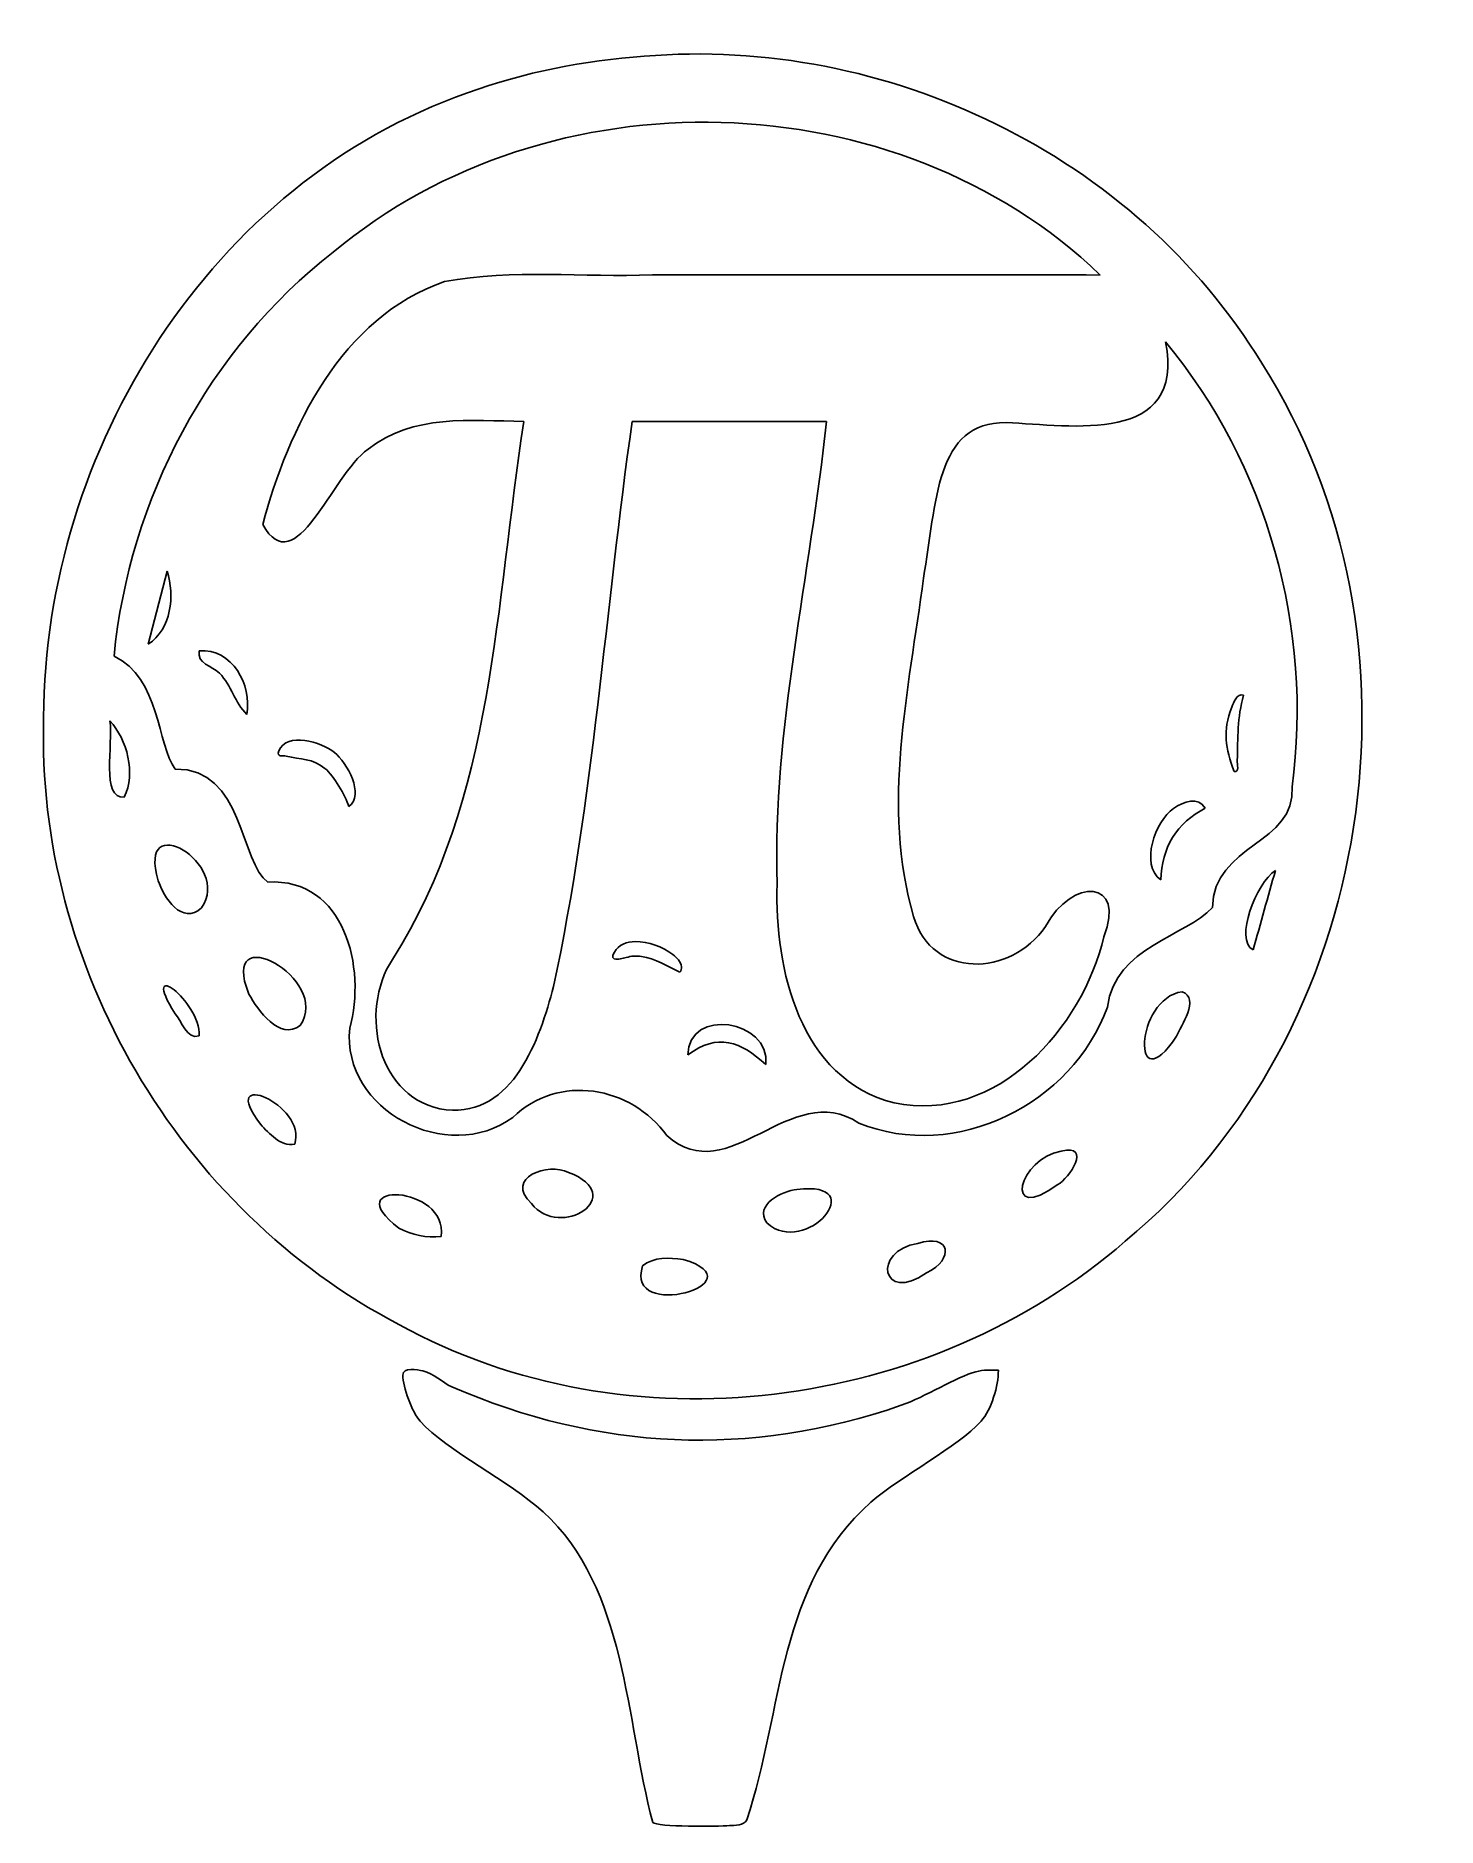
# Model space of a CAD drawing. Extents: x -2 to 438, y 0 to 562.
import ezdxf

# ---------------------------------------------------------------- set-up
doc = ezdxf.new("R2010")
doc.units = 0
doc.layers.get('0').update_dxf_attribs({"linetype": 'CONTINUOUS'})

msp = doc.modelspace()

# ---------------------------------------------------------------- linework, layer by layer
at = {"color": 7}
for points in [[(188.66, 555.92)], [(331.86, 487.21)], [(32.87, 371.21)], [(63.85, 349.21)], [(20.86, 347.21)], [(95.87, 320.22)], [(350.85, 297.21)], [(49.62, 288.45)], [(379.85, 275.21)], [(199.85, 268.21)], [(357.54, 262.08)], [(48.86, 248.22)], [(80.62, 251.46)], [(226.85, 239.21)], [(78.86, 214.21)], [(319.6, 212.01)], [(153.21, 195.56)], [(227.11, 189.45)], [(124.87, 185.22)], [(274.58, 182.99)], [(188.14, 175.95)]]:
    msp.add_lwpolyline(points, close=True, dxfattribs=at)
for points in [[(245.85, 441.23), (184.85, 441.23)], [(32.87, 371.21), (38.85, 394.2)], [(376.85, 355.22), (376.86, 355.21)], [(299.85, 143.21), (299.86, 143.21)]]:
    msp.add_lwpolyline(points, dxfattribs=at)
for points in [[(188.66, 555.92), (264.49293, 562.334495), (342.77908, 524.887394), (382.5644, 459.476831)], [(133.14156, 544.4217), (150.97589, 550.877037), (169.74582, 554.651883), (188.66, 555.92)], [(331.86, 487.21), (267.87588, 548.62848), (158.67958, 551.186916), (90.963795, 494.368606)], [(0.026034, 348.26498), (0.334386, 432.0896), (52.485323, 516.298911), (133.14156, 544.4217)], [(90.963795, 494.368606), (51.711254, 463.893746), (26.909336, 416.74558), (22.12, 367.48)], [(68.815749, 408.83177), (76.868445, 438.79978), (93.422953, 474.048568), (125.94462, 485.162411)], [(125.94462, 485.162411), (147.37897, 489.158706), (169.47869, 486.42273), (191.21884, 487.23)], [(191.21884, 487.23), (238.09511, 487.21667), (285.00434, 487.25666), (331.86, 487.21)], [(352.35, 466.21), (358.57163, 433.53757), (322.80507, 440.03038), (302.27494, 440.83327)], [(392.08411, 326.46327), (398.77913, 375.85975), (384.21905, 427.81068), (352.35, 466.21)], [(382.5644, 459.476831), (437.652, 373.44835), (418.63607, 248.8694), (339.71088, 183.75211)], [(150.86, 441.22), (134.24969, 441.45432), (115.82786, 443.60702), (101.92974, 432.49836)], [(109.54652, 272.22383), (141.72661, 322.58078), (141.80053, 384.12963), (150.86, 441.22)], [(184.85, 441.23), (176.3776, 382.10232), (172.76703, 322.14469), (160.14023, 263.69181)], [(230.34688, 295.82766), (228.9554, 344.85608), (240.81181, 392.75306), (245.85, 441.23)], [(302.27494, 440.83327), (280.03746, 441.24056), (280.45269, 415.66038), (276.31426, 391.94316)], [(101.92974, 432.49836), (90.120504, 424.08945), (79.340857, 390.37873), (68.815749, 408.83177)], [(38.85, 394.2), (41.24, 386.35), (40.13, 376.1), (32.87, 371.21)], [(276.31426, 391.94316), (271.73488, 356.46953), (263.05972, 320.54273), (273.24339, 285.67099)], [(22.12, 367.48), (36.643725, 360.67301), (35.61735, 339.63853), (41.342581, 332.01763)], [(55.25, 362.1), (52.78, 364.55), (48.15, 365.08), (48.86, 369.2)], [(48.86, 369.2), (59.31, 369.85), (65.45, 358.63), (63.85, 349.21)], [(63.85, 349.21), (60.02, 352.73), (59.07, 358.31), (55.25, 362.1)], [(373.14, 351.46), (373.7, 352.86), (374.71, 355.9), (376.85, 355.22)], [(376.86, 355.21), (374.84, 348.17), (375.12, 341.84), (374.86, 334.71)], [(373.87, 331.23), (371.27, 338.62), (370.16, 343.95), (373.14, 351.46)], [(111.54691, 157.60187), (42.426768, 193.68358), (-2.428204, 270.31713), (0.026034, 348.26498)], [(20.86, 347.21), (21.892142, 339.92629), (17.958625, 322.52052), (25.36, 323.22)], [(25.36, 323.22), (29.039964, 330.58177), (26.220171, 341.33254), (20.86, 347.21)], [(73.87, 337.71), (76.38, 343.82), (87.23, 340.54), (91.36, 337.22)], [(76.2, 336.08), (75.18, 336.33), (73.04, 335.7), (73.87, 337.71)], [(41.342581, 332.01763), (62.780494, 332.56156), (61.883765, 302.06111), (70.419082, 296.55406)], [(88.37, 332.23), (84.46, 335.46), (80.72, 334.95), (76.2, 336.08)], [(95.87, 320.22), (94.71, 323.8), (91.26, 329.84), (88.37, 332.23)], [(91.36, 337.22), (95.26, 334.09), (100.94, 323.99), (95.87, 320.22)], [(374.86, 334.71), (374.82, 333.5), (375.61, 330.99), (373.87, 331.23)], [(367.05016, 288.5484), (367.37593, 308.36598), (393.46432, 308.52365), (392.08411, 326.46327)], [(354.9, 319.67), (357.93, 321.79), (362.6, 323.57), (364.84, 319.71)], [(49.62, 288.45), (59.287582, 302.21606), (29.026178, 320.24019), (36.03875, 296.93311)], [(350.85, 297.21), (344.19, 302.05), (349.17, 315.67), (354.9, 319.67)], [(364.84, 319.71), (355.9, 315.27), (351.07, 307.18), (350.85, 297.21)], [(314.65277, 282.55402), (323.04138, 298.2738), (340.05748, 297.20075), (333.00816, 279.37801)], [(386.85, 300.21), (380.90095, 296.12298), (373.80983, 278.56559), (379.85, 275.21)], [(379.85, 275.21), (382.18333, 283.54333), (384.51667, 291.87667), (386.85, 300.21)], [(36.03875, 296.93311), (37.536354, 291.88082), (43.61541, 282.65982), (49.62, 288.45)], [(70.419082, 296.55406), (94.725349, 297.7156), (101.33643, 269.55188), (96.170937, 250.66625)], [(267.12198, 227.14226), (237.45692, 234.75256), (229.58044, 269.19877), (230.34688, 295.82766)], [(334.07611, 257.2452), (336.62788, 276.44498), (358.7807, 279.31362), (367.05016, 288.5484)], [(80.62, 251.46), (90.649738, 266.29395), (54.612326, 285.63841), (64.489922, 261.32523)], [(273.24339, 285.67099), (278.96091, 266.09207), (303.68791, 266.65115), (314.65277, 282.55402)], [(179.26043, 274.5504), (180.54342, 276.83448), (183.27089, 277.88132), (185.79006, 277.85398)], [(185.79006, 277.85398), (190.06081, 277.87478), (194.2553, 276.28182), (197.65461, 273.74337)], [(333.00816, 279.37801), (326.1879, 250.61246), (299.53102, 220.59541), (267.12198, 227.14226)], [(48.86, 248.22), (49.301372, 259.10078), (29.912926, 273.55564), (41.2975, 255.14)], [(126.43264, 224.97598), (104.88222, 227.81773), (98.876245, 255.89047), (109.54652, 272.22383)], [(179.22483, 272.43843), (178.39877, 272.90786), (178.85867, 273.94517), (179.26043, 274.5504)], [(182.99213, 272.81824), (181.76711, 272.51793), (180.48955, 272.1825), (179.22483, 272.43843)], [(187.74379, 273.12871), (186.1619, 273.41364), (184.52123, 273.31602), (182.99213, 272.81824)], [(199.85, 268.21), (195.96669, 270.16827), (192.12793, 272.51845), (187.74379, 273.12871)], [(197.65461, 273.74337), (198.86434, 272.76569), (200.0913, 271.52801), (200.32325, 269.92266)], [(200.32325, 269.92266), (200.37435, 269.32148), (200.23465, 268.6859), (199.85, 268.21)], [(64.489922, 261.32523), (67.220985, 256.29027), (74.168908, 246.62), (80.62, 251.46)], [(160.14023, 263.69181), (155.84184, 247.2962), (147.57064, 222.87795), (126.43264, 224.97598)], [(357.54, 262.08), (342.62573, 260.03467), (341.65073, 226.71484), (355.7625, 248.1025)], [(355.7625, 248.1025), (357.1512, 251.48427), (363.31586, 259.82157), (357.54, 262.08)], [(41.2975, 255.14), (43.226829, 253.14469), (45.055322, 246.91256), (48.86, 248.22)], [(202.35, 242.22), (202.53, 257.31), (228.2, 253.39), (226.85, 239.21)], [(256.02023, 220.83648), (286.45673, 208.45716), (323.09509, 226.85522), (334.07611, 257.2452)], [(96.170937, 250.66625), (93.492654, 224.75214), (126.9519, 207.55954), (147.33665, 222.61255)], [(226.85, 239.21), (219.01, 246.35), (211.62, 249.33), (202.35, 242.22)], [(78.86, 214.21), (82.946291, 226.60606), (54.249602, 238.59312), (68.10625, 220.4475)], [(147.33665, 222.61255), (161.69421, 236.5008), (184.47703, 232.47834), (195.7775, 216.9025)], [(195.7775, 216.9025), (215.24654, 199.3451), (234.48898, 234.99383), (256.02023, 220.83648)], [(68.10625, 220.4475), (70.877588, 217.64829), (74.360055, 213.33279), (78.86, 214.21)], [(318.565, 201.52453), (321.97352, 203.38306), (329.49106, 214.37742), (319.6, 212.01)], [(164.80172, 205.34187), (158.60992, 208.55307), (144.57998, 203.78355), (153.21, 195.56)], [(319.6, 212.01), (306.35606, 210.04205), (300.83686, 188.68784), (318.565, 201.52453)], [(124.87, 185.22), (127.18062, 201.48935), (91.642557, 202.92004), (111.60375, 187.84)], [(153.21, 195.56), (162.28745, 183.89431), (184.07528, 198.09405), (164.80172, 205.34187)], [(227.11, 189.45), (239.44386, 178.35268), (260.29384, 202.99917), (236.5575, 199.965)], [(236.5575, 199.965), (232.1059, 199.46885), (223.0114, 195.25916), (227.11, 189.45)], [(111.60375, 187.84), (115.63734, 185.72429), (120.32119, 184.65084), (124.87, 185.22)], [(277.32781, 173.83391), (286.18419, 177.91093), (284.77611, 186.4412), (274.58, 182.99)], [(339.71088, 183.75211), (278.12804, 130.21205), (183.47725, 117.86193), (111.54691, 157.60187)], [(274.58, 182.99), (260.05568, 180.92132), (263.11592, 163.79393), (277.32781, 173.83391)], [(188.14, 175.95), (182.22654, 158.26045), (225.5277, 170.56577), (200.82375, 178.02)], [(200.82375, 178.02), (196.64149, 178.55212), (191.58833, 178.89809), (188.14, 175.95)], [(118.31, 127.16), (115.76, 129.99), (112.81, 137.9), (112.82, 141.7)], [(112.82, 141.7), (112.82, 144.32), (117.33, 143.4), (119.13, 142.98)], [(119.13, 142.98), (122.41, 142.21), (125.33, 139.26), (128.17, 138.03)], [(269.36, 132.19), (276.64, 134.72), (286.77, 141.12), (292.81, 142.74)], [(292.81, 142.74), (295.18, 143.37), (297.44, 143.31), (299.85, 143.21)], [(299.86, 143.21), (299.84, 138.33), (297.73, 130.84), (294.4, 127.16)], [(128.17, 138.03), (173.99, 118.06), (221.86, 115.66), (269.36, 132.19)], [(156.87, 98.72), (146.33, 108.31), (126.61, 117.98), (118.31, 127.16)], [(294.4, 127.16), (287.12, 119.1), (269.24, 110), (259.84, 101.72)], [(259.84, 101.72), (230.47, 75.84), (232.36, 36.81), (220.86, 1.95)], [(191.33, 1.18), (182.7, 33.46), (183.15, 74.82), (156.87, 98.72)], [(215.4, 0.16), (211.97, -0.08), (192.45, -0.32), (191.33, 1.18)], [(220.86, 1.95), (219.95, 0.25), (217.04, 0.28), (215.4, 0.16)]]:
    msp.add_open_spline(points, degree=3, dxfattribs=at)

doc.saveas('drawing.dxf')
